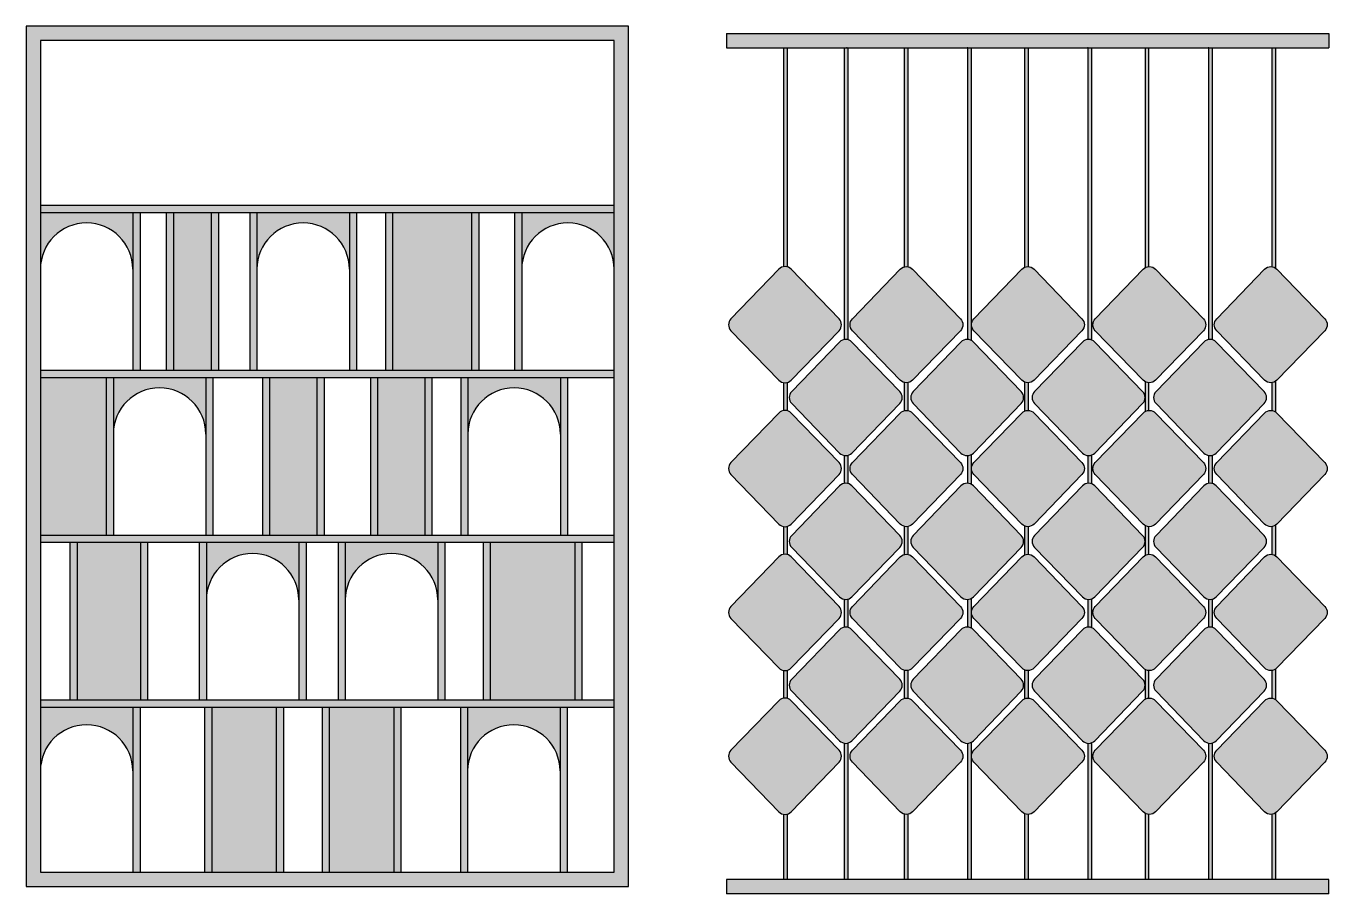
# Model space of a CAD drawing. Header units: inches. Extents: x 15448 to 46480, y -8154 to 0.
# Drawn here: x 23046.4 to 23228.1, y -4147.1 to -4026 of the extents above; entities that cross this region are included whole.
import ezdxf

# ---------------------------------------------------------------- set-up
doc = ezdxf.new("R2010")
doc.units = ezdxf.units.IN
doc.header["$MEASUREMENT"] = 0
doc.layers.add('IEL-HATCH-002', color=7, linetype='Continuous')

msp = doc.modelspace()

# ---------------------------------------------------------------- hatches: boundary and pattern name
at = {"layer": 'IEL-HATCH-002', "true_color": 0xbf9e7d, "transparency": 33554687}
h = msp.add_hatch(color=33, dxfattribs=at)
h.dxf.hatch_style = 1
edge = h.paths.add_edge_path(flags=16)
edge.add_line((23061.32929412972, -4121.039838726674), (23048.43888457578, -4121.039838726674))
edge.add_line((23048.43888457578, -4121.039838726674), (23048.43888457578, -4129.949760969198))
edge.add_arc((23054.88408935275, -4129.947486539418), 6.445205178278538, 0.02021894201249097, 180.0202189420368, ccw=False)
edge.add_line((23061.32929412972, -4129.94521210964), (23061.32929412972, -4121.039838726674))
h.paths.add_polyline_path([(23062.32929412972, -4121.039838726674), (23061.32929412972, -4121.039838726674), (23061.32929412972, -4144.039838726674), (23062.32929412972, -4144.039838726674)], flags=0)
h.paths.add_polyline_path([(23130.43888457578, -4026.039838726674), (23046.43888457578, -4026.039838726674), (23046.43888457578, -4146.039838726674), (23130.43888457578, -4146.039838726674)])
h.paths.add_polyline_path([(23048.43888457578, -4144.039838726674), (23048.43888457578, -4028.039838726674), (23128.43888457578, -4028.039838726674), (23128.43888457578, -4144.039838726674)], flags=16)
edge = h.paths.add_edge_path(flags=0)
edge.add_line((23120.89013595506, -4121.039838726674), (23120.89013595506, -4129.945212109647))
edge.add_arc((23114.4449311781, -4129.947486544576), 6.445205178276717, 0.02021898780660543, 180.0202189878066)
edge.add_line((23107.99972640113, -4129.949760979505), (23107.99972640113, -4121.039838726674))
edge.add_line((23107.99972640113, -4121.039838726674), (23120.89013595506, -4121.039838726674))
h = msp.add_hatch(color=33, dxfattribs=at)
h.dxf.hatch_style = 1
h.paths.add_polyline_path([(23228.09615238559, -4027.098273115914), (23144.09615238559, -4027.098273115914), (23144.09615238559, -4029.098273115914), (23228.09615238559, -4029.098273115914)])
h.paths.add_polyline_path([(23228.09615238559, -4145.098273115914), (23144.09615238559, -4145.098273115914), (23144.09615238559, -4147.098273115914), (23228.09615238559, -4147.098273115914)])
at = {"layer": 'IEL-HATCH-002', "true_color": 0x636466, "transparency": 33554687}
h = msp.add_hatch(color=251, dxfattribs=at)
h.dxf.hatch_style = 1
h.paths.add_polyline_path([(23152.5603205062, -4029.098273115914), (23152.0603205062, -4029.098273115914), (23152.0603205062, -4059.609418391163, -0.1054072953195159), (23152.5603205062, -4059.631391288998)])
h.paths.add_polyline_path([(23160.99610136034, -4029.098273115914), (23160.49610136034, -4029.098273115914), (23160.49610136034, -4069.771303654619, -0.1053215565494176), (23160.99610136034, -4069.780491894649)])
h.paths.add_polyline_path([(23169.3603205062, -4029.098273115914), (23168.8603205062, -4029.098273115914), (23168.8603205062, -4059.639143096707, -0.1055540998283666), (23169.3603205062, -4059.605001914752)])
h.paths.add_polyline_path([(23178.19615238559, -4029.098273115914), (23177.69615238559, -4029.098273115914), (23177.6961523856, -4069.750035626078, -0.1087648613446455), (23178.1961523856, -4069.877767394522)])
h.paths.add_polyline_path([(23186.16032050621, -4029.098273115914), (23185.66032050621, -4029.098273115914), (23185.66032050621, -4059.685152065636, -0.1070976725473673), (23186.16032050621, -4059.59351478666)])
h.paths.add_polyline_path([(23194.9961523856, -4029.098273115914), (23194.4961523856, -4029.098273115914), (23194.4961523856, -4069.752848005859, -0.106301204130687), (23194.9961523856, -4069.821067775885)])
h.paths.add_polyline_path([(23202.9603205062, -4029.098273115914), (23202.4603205062, -4029.098273115914), (23202.4603205062, -4059.749597031701, -0.1102451330925692), (23202.9603205062, -4059.596500653302)])
h.paths.add_polyline_path([(23211.7961523856, -4029.098273115914), (23211.2961523856, -4029.098273115914), (23211.2961523856, -4069.770238829474, -0.1053321467127028), (23211.7961523856, -4069.781798018997)])
h.paths.add_polyline_path([(23220.63198426499, -4029.098273115914), (23220.13198426499, -4029.098273115914), (23220.13198426499, -4059.601958439516, -0.1121114112607163), (23220.63198426499, -4059.782354961701)])
h.paths.add_polyline_path([(23220.63198426499, -4135.809314857994, -0.1121114112605687), (23220.13198426499, -4135.989711380177), (23220.13198426499, -4145.098273115914), (23220.63198426499, -4145.098273115914)])
h.paths.add_polyline_path([(23211.7961523856, -4126.057846224478, -0.105332146712688), (23211.2961523856, -4126.069405413999), (23211.2961523856, -4145.098273115914), (23211.7961523856, -4145.098273115914)])
h.paths.add_polyline_path([(23202.9603205062, -4135.995169166391, -0.1102451330926746), (23202.4603205062, -4135.842072787989), (23202.4603205062, -4145.098273115914), (23202.9603205062, -4145.098273115914)])
h.paths.add_polyline_path([(23194.9961523856, -4126.018576467591, -0.1063012041306337), (23194.4961523856, -4126.086796237615), (23194.4961523856, -4145.098273115914), (23194.9961523856, -4145.098273115914)])
h.paths.add_polyline_path([(23186.16032050621, -4135.998155033033, -0.1070976725474235), (23185.66032050621, -4135.906517754055), (23185.66032050621, -4145.098273115914), (23186.16032050621, -4145.098273115914)])
h.paths.add_polyline_path([(23152.5603205062, -4135.960278530695, -0.1054072953195089), (23152.0603205062, -4135.982251428531), (23152.0603205062, -4145.098273115914), (23152.5603205062, -4145.098273115914)])
h.paths.add_polyline_path([(23178.1961523856, -4125.961876848954, -0.1087648613445468), (23177.6961523856, -4126.089608617397), (23177.6961523856, -4145.098273115914), (23178.1961523856, -4145.098273115914)])
h.paths.add_polyline_path([(23169.3603205062, -4135.986667904942, -0.1055540998275857), (23168.86032050621, -4135.952526722986), (23168.86032050621, -4145.098273115914), (23169.3603205062, -4145.098273115914)])
h.paths.add_polyline_path([(23160.99610136034, -4126.059152348826, -0.1053215565494044), (23160.49610136034, -4126.068340588854), (23160.49610136034, -4145.098273115914), (23160.99610136034, -4145.098273115914)])
h.paths.add_polyline_path([(23152.5603205062, -4115.895314886113, -0.1054072953194941), (23152.0603205062, -4115.917287783946), (23152.0603205062, -4119.804309324917, -0.1054072953195013), (23152.5603205062, -4119.826282222751)])
h.paths.add_polyline_path([(23160.99610136034, -4105.994188704241, -0.1053215565494044), (23160.49610136034, -4106.003376944269), (23160.49610136034, -4109.901230943789, -0.1053215565494114), (23160.99610136034, -4109.910419183818)])
h.paths.add_polyline_path([(23169.3603205062, -4115.921704260359, -0.1055540998275855), (23168.86032050621, -4115.887563078403), (23168.86032050621, -4119.83403403046, -0.1055540998275926), (23169.3603205062, -4119.799892848505)])
h.paths.add_polyline_path([(23178.1961523856, -4105.896913204369, -0.108764861344546), (23177.6961523856, -4106.024644972812), (23177.6961523856, -4109.879962915246, -0.1087648613445541), (23178.1961523856, -4110.00769468369)])
h.paths.add_polyline_path([(23186.16032050621, -4115.93319138845, -0.1070976725474232), (23185.66032050621, -4115.841554109472), (23185.66032050621, -4119.880042999392, -0.1070976725474312), (23186.16032050621, -4119.788405720414)])
h.paths.add_polyline_path([(23194.9961523856, -4105.953612823006, -0.1063012041306335), (23194.4961523856, -4106.02183259303), (23194.4961523856, -4109.882775295028, -0.1063012041306408), (23194.9961523856, -4109.950995065053)])
h.paths.add_polyline_path([(23211.7961523856, -4105.992882579892, -0.105332146712688), (23211.2961523856, -4106.004441769414), (23211.2961523856, -4109.900166118644, -0.1053321467126951), (23211.7961523856, -4109.911725308165)])
h.paths.add_polyline_path([(23202.9603205062, -4115.930205521808, -0.1102451330926743), (23202.4603205062, -4115.777109143406), (23202.4603205062, -4119.944487965457, -0.1102451330926821), (23202.9603205062, -4119.791391587056)])
h.paths.add_polyline_path([(23220.63198426499, -4115.74435121341, -0.1121114112605703), (23220.13198426499, -4115.924747735594), (23220.13198426499, -4119.796849373269, -0.1121114112605794), (23220.63198426499, -4119.977245895453)])
h.paths.add_polyline_path([(23220.63198426499, -4095.679387568824, -0.112111411260708), (23220.13198426499, -4095.859784091009), (23220.13198426499, -4099.731885728685, -0.1121114112605783), (23220.63198426499, -4099.912282250869)])
h.paths.add_polyline_path([(23211.7961523856, -4085.927918935308, -0.1053321467126958), (23211.2961523856, -4085.939478124831), (23211.2961523856, -4089.835202474059, -0.1053321467126951), (23211.7961523856, -4089.84676166358)])
h.paths.add_polyline_path([(23202.9603205062, -4095.865241877223, -0.1102451330925614), (23202.4603205062, -4095.712145498824), (23202.4603205062, -4099.879524320873, -0.1102451330926821), (23202.9603205062, -4099.726427942472)])
h.paths.add_polyline_path([(23194.9961523856, -4085.88864917842, -0.1063012041306796), (23194.4961523856, -4085.956868948446), (23194.4961523856, -4089.817811650443, -0.1063012041306408), (23194.9961523856, -4089.886031420468)])
h.paths.add_polyline_path([(23186.16032050621, -4095.868227743865, -0.1070976725473599), (23185.66032050621, -4095.776590464889), (23185.66032050621, -4099.815079354807, -0.1070976725474306), (23186.16032050621, -4099.72344207583)])
h.paths.add_polyline_path([(23169.3603205062, -4095.856740615773, -0.1055540998275626), (23168.86032050621, -4095.822599433819), (23168.86032050621, -4099.769070385876, -0.1055540998275926), (23169.3603205062, -4099.734929203921)])
h.paths.add_polyline_path([(23152.5603205062, -4095.830351241527, -0.1054072953195087), (23152.0603205062, -4095.852324139362), (23152.0603205062, -4099.739345680333, -0.1054072953195012), (23152.5603205062, -4099.761318578167)])
h.paths.add_polyline_path([(23160.99610136034, -4085.929225059655, -0.1053215565494105), (23160.49610136034, -4085.938413299685), (23160.49610136034, -4089.836267299204, -0.1053215565494114), (23160.99610136034, -4089.845455539233)])
h.paths.add_polyline_path([(23178.1961523856, -4085.831949559783, -0.1087648613446371), (23177.6961523856, -4085.959681328227), (23177.6961523856, -4089.814999270661, -0.1087648613445541), (23178.1961523856, -4089.942731039105)])
h.paths.add_polyline_path([(23186.16032050621, -4075.803264099281, -0.1070976725473598), (23185.66032050621, -4075.711626820304), (23185.66032050621, -4079.750115710221, -0.1070976725473674), (23186.16032050621, -4079.658478431245)])
h.paths.add_polyline_path([(23169.3603205062, -4075.791776971189, -0.1055540998283594), (23168.8603205062, -4075.757635789234), (23168.8603205062, -4079.704106741292, -0.1055540998283666), (23169.3603205062, -4079.669965559337)])
h.paths.add_polyline_path([(23152.5603205062, -4075.765387596943, -0.1054072953195088), (23152.0603205062, -4075.787360494778), (23152.0603205062, -4079.674382035748, -0.1054072953195159), (23152.5603205062, -4079.696354933583)])
h.paths.add_polyline_path([(23202.9603205062, -4075.800278232638, -0.1102451330925612), (23202.4603205062, -4075.647181854239), (23202.4603205062, -4079.814560676286, -0.1102451330925691), (23202.9603205062, -4079.661464297887)])
h.paths.add_polyline_path([(23220.63198426499, -4075.614423924239, -0.112111411260708), (23220.13198426499, -4075.794820446425), (23220.13198426499, -4079.666922084101, -0.1121114112607162), (23220.63198426499, -4079.847318606286)])
at = {"layer": 'IEL-HATCH-002', "true_color": 0xbf9e7d, "transparency": 33554687}
h = msp.add_hatch(color=33, dxfattribs=at)
h.dxf.hatch_style = 1
h.paths.add_polyline_path([(23061.32929412972, -4052.039838726674), (23048.43888457578, -4052.039838726674), (23048.43888457578, -4059.949760969198, -1), (23061.32929412972, -4059.94521210964)])
h = msp.add_hatch(color=33, dxfattribs=at)
h.dxf.hatch_style = 1
h.paths.add_polyline_path([(23128.43888457578, -4051.039838726674), (23048.43888457578, -4051.039838726674), (23048.43888457578, -4052.039838726674), (23128.43888457578, -4052.039838726674)])
at = {"layer": 'IEL-HATCH-002', "true_color": 0xadddf7, "transparency": 33554687}
h = msp.add_hatch(color=141, dxfattribs=at)
h.dxf.hatch_style = 1
h.paths.add_polyline_path([(23062.3764765781, -4098.039838726674), (23053.55742193604, -4098.039838726674), (23053.55742193604, -4120.039838726674), (23062.3764765781, -4120.039838726674)])
h.paths.add_polyline_path([(23122.93615479988, -4098.039838726674), (23111.16265920647, -4098.039838726674), (23111.16265920647, -4120.039838726674), (23122.93615479988, -4120.039838726674)])
h.paths.add_polyline_path([(23086.98489743803, -4075.039838726674), (23080.39783839777, -4075.039838726674), (23080.39783839777, -4097.039838726674), (23086.98489743803, -4097.039838726674)])
h.paths.add_polyline_path([(23102.03625553339, -4075.039838726674), (23095.44919649313, -4075.039838726674), (23095.44919649313, -4097.039838726674), (23102.03625553339, -4097.039838726674)])
h.paths.add_polyline_path([(23057.60863183536, -4075.039838726674), (23048.43888457578, -4075.039838726674), (23048.43888457578, -4097.039838726674), (23057.60863183536, -4097.039838726674)])
h.paths.add_polyline_path([(23072.26064970721, -4052.039838726674), (23066.99370502953, -4052.039838726674), (23066.99370502953, -4074.039838726674), (23072.26064970721, -4074.039838726674)])
h.paths.add_polyline_path([(23108.5450106775, -4052.039838726674), (23097.5450106775, -4052.039838726674), (23097.5450106775, -4074.039838726674), (23108.5450106775, -4074.039838726674)])
at = {"layer": 'IEL-HATCH-002', "true_color": 0xbf9e7d, "transparency": 33554687}
h = msp.add_hatch(color=33, dxfattribs=at)
h.dxf.hatch_style = 1
h.paths.add_polyline_path([(23053.55742193604, -4098.039838726674), (23052.55742193604, -4098.039838726674), (23052.55742193604, -4120.039838726674), (23053.55742193604, -4120.039838726674)])
h.paths.add_polyline_path([(23063.3764765781, -4098.039838726674), (23062.3764765781, -4098.039838726674), (23062.3764765781, -4120.039838726674), (23063.3764765781, -4120.039838726674)])
h.paths.add_polyline_path([(23071.58108019958, -4098.039838726674), (23070.58108019958, -4098.039838726674), (23070.58108019958, -4120.039838726674), (23071.58108019958, -4120.039838726674)])
h.paths.add_polyline_path([(23084.47148975351, -4098.039838726674), (23071.58108019958, -4098.039838726674), (23071.58108019958, -4106.069247992553, -1), (23084.47148975351, -4106.064699122679)])
h.paths.add_polyline_path([(23085.47148975351, -4098.039838726674), (23084.47148975351, -4098.039838726674), (23084.47148975351, -4120.039838726674), (23085.47148975351, -4120.039838726674)])
h.paths.add_polyline_path([(23090.95322771501, -4098.039838726674), (23089.95322771501, -4098.039838726674), (23089.95322771501, -4120.039838726674), (23090.95322771501, -4120.039838726674)])
h.paths.add_polyline_path([(23103.84363726895, -4098.039838726674), (23090.95322771501, -4098.039838726674), (23090.95322771501, -4106.069247992553, -1), (23103.84363726895, -4106.064699122679)])
h.paths.add_polyline_path([(23104.84363726895, -4098.039838726674), (23103.84363726895, -4098.039838726674), (23103.84363726895, -4120.039838726674), (23104.84363726895, -4120.039838726674)])
h.paths.add_polyline_path([(23111.16265920647, -4098.039838726674), (23110.16265920647, -4098.039838726674), (23110.16265920647, -4120.039838726674), (23111.16265920647, -4120.039838726674)])
h.paths.add_polyline_path([(23123.93615479988, -4098.039838726674), (23122.93615479988, -4098.039838726674), (23122.93615479988, -4120.039838726674), (23123.93615479988, -4120.039838726674)])
h.paths.add_polyline_path([(23121.932219148, -4075.039838726674), (23120.932219148, -4075.039838726674), (23120.932219148, -4097.039838726674), (23121.932219148, -4097.039838726674)])
h.paths.add_polyline_path([(23120.932219148, -4075.039838726674), (23108.04180959407, -4075.039838726674), (23108.04180959407, -4082.949760979521, -1), (23120.932219148, -4082.945212109646)])
h.paths.add_polyline_path([(23108.04180959407, -4075.039838726674), (23107.04180959407, -4075.039838726674), (23107.04180959407, -4097.039838726674), (23108.04180959407, -4097.039838726674)])
h.paths.add_polyline_path([(23103.03625553339, -4075.039838726674), (23102.03625553339, -4075.039838726674), (23102.03625553339, -4097.039838726674), (23103.03625553339, -4097.039838726674)])
h.paths.add_polyline_path([(23095.44919649313, -4075.039838726674), (23094.44919649313, -4075.039838726674), (23094.44919649313, -4097.039838726674), (23095.44919649313, -4097.039838726674)])
h.paths.add_polyline_path([(23087.98489743803, -4075.039838726674), (23086.98489743803, -4075.039838726674), (23086.98489743803, -4097.039838726674), (23087.98489743803, -4097.039838726674)])
h.paths.add_polyline_path([(23080.39783839777, -4075.039838726674), (23079.39783839777, -4075.039838726674), (23079.39783839777, -4097.039838726674), (23080.39783839777, -4097.039838726674)])
h.paths.add_polyline_path([(23072.49904138929, -4075.039838726674), (23071.49904138929, -4075.039838726674), (23071.49904138929, -4097.039838726674), (23072.49904138929, -4097.039838726674)])
h.paths.add_polyline_path([(23071.49904138929, -4075.039838726674), (23058.60863183536, -4075.039838726674), (23058.60863183536, -4082.949760979508, -1), (23071.49904138929, -4082.945212109634)])
h.paths.add_polyline_path([(23058.60863183536, -4075.039838726674), (23057.60863183536, -4075.039838726674), (23057.60863183536, -4097.039838726674), (23058.60863183536, -4097.039838726674)])
h.paths.add_polyline_path([(23062.32929412972, -4052.039838726674), (23061.32929412972, -4052.039838726674), (23061.32929412972, -4074.039838726674), (23062.32929412972, -4074.039838726674)])
h.paths.add_polyline_path([(23066.99370502953, -4052.039838726674), (23065.99370502953, -4052.039838726674), (23065.99370502953, -4074.039838726674), (23066.99370502953, -4074.039838726674)])
h.paths.add_polyline_path([(23073.26064970721, -4052.039838726674), (23072.26064970721, -4052.039838726674), (23072.26064970721, -4074.039838726674), (23073.26064970721, -4074.039838726674)])
h.paths.add_polyline_path([(23078.62622877074, -4052.039838726674), (23077.62622877074, -4052.039838726674), (23077.62622877074, -4074.039838726674), (23078.62622877074, -4074.039838726674)])
h.paths.add_polyline_path([(23092.51663832467, -4052.039838726674), (23091.51663832467, -4052.039838726674), (23091.51663832467, -4074.039838726674), (23092.51663832467, -4074.039838726674)])
h.paths.add_polyline_path([(23097.5450106775, -4052.039838726674), (23096.5450106775, -4052.039838726674), (23096.5450106775, -4074.039838726674), (23097.5450106775, -4074.039838726674)])
h.paths.add_polyline_path([(23109.5450106775, -4052.039838726674), (23108.5450106775, -4052.039838726674), (23108.5450106775, -4074.039838726674), (23109.5450106775, -4074.039838726674)])
h.paths.add_polyline_path([(23115.54847502185, -4052.039838726674), (23114.54847502185, -4052.039838726674), (23114.54847502185, -4074.039838726674), (23115.54847502185, -4074.039838726674)])
h = msp.add_hatch(color=33, dxfattribs=at)
h.dxf.hatch_style = 1
h.paths.add_polyline_path([(23128.43888457578, -4052.039838726674), (23115.54847502185, -4052.039838726674), (23115.54847502185, -4059.949760979508, -1), (23128.43888457578, -4059.945212109634)])
h.paths.add_polyline_path([(23091.51663832467, -4052.039838726674), (23078.62622877074, -4052.039838726674), (23078.62622877074, -4059.949760979508, -1), (23091.51663832467, -4059.945212109634)])
h = msp.add_hatch(color=33, dxfattribs=at)
h.dxf.hatch_style = 1
h.paths.add_polyline_path([(23159.7915117887, -4066.864584102575), (23153.12207613856, -4059.95929976096, 0.4244270614349335), (23151.39549438171, -4059.95929976096), (23144.72605873157, -4066.864584102575, 0.4040732966595342), (23144.72605873157, -4068.532194783365), (23151.39549438171, -4075.437479124981, 0.4244270614349143), (23153.12207613856, -4075.437479124981), (23159.7915117887, -4068.532194783366, 0.4040732966595532)])
h.paths.add_polyline_path([(23153.12207613856, -4080.024263405544, 0.4244270614349335), (23151.39549438171, -4080.024263405544), (23144.72605873157, -4086.92954774716, 0.404073296659543), (23144.72605873157, -4088.59715842795), (23151.39549438171, -4095.502442769565, 0.4244270614348948), (23153.12207613856, -4095.502442769565), (23159.7915117887, -4088.597158427951, 0.4040732966595638), (23159.7915117887, -4086.92954774716)])
h.paths.add_polyline_path([(23168.25725984866, -4078.688663817548, 0.4040732966595536), (23168.25725984866, -4077.021053136757), (23161.58782419852, -4070.115768795142, 0.4244270614349335), (23159.86124244167, -4070.115768795142), (23153.19180679152, -4077.021053136757, 0.4040732966595341), (23153.19180679152, -4078.688663817547), (23159.86124244167, -4085.593948159163, 0.4244270614349139), (23161.58782419852, -4085.593948159163)])
h.paths.add_polyline_path([(23176.72300790861, -4068.532194783365, 0.4040732966595341), (23176.72300790861, -4066.864584102575), (23170.05357225847, -4059.95929976096, 0.4244270614349325), (23168.32699050162, -4059.95929976096), (23161.65755485148, -4066.864584102575, 0.4040732966595532), (23161.65755485148, -4068.532194783366), (23168.32699050162, -4075.437479124981, 0.4244270614349144), (23170.05357225847, -4075.437479124981)])
h.paths.add_polyline_path([(23185.18875596857, -4077.021053136757), (23178.51932031843, -4070.115768795142, 0.4244270614349331), (23176.79273856158, -4070.115768795142), (23170.12330291144, -4077.021053136757, 0.4040732966595341), (23170.12330291144, -4078.688663817547), (23176.79273856158, -4085.593948159163, 0.4244270614349133), (23178.51932031843, -4085.593948159163), (23185.18875596857, -4078.688663817548, 0.4040732966595554)])
h.paths.add_polyline_path([(23170.05357225847, -4080.024263405544, 0.4244270614349325), (23168.32699050162, -4080.024263405544), (23161.65755485148, -4086.92954774716, 0.4040732966595638), (23161.65755485148, -4088.597158427951), (23168.32699050162, -4095.502442769565, 0.4244270614348951), (23170.05357225847, -4095.502442769565), (23176.72300790861, -4088.59715842795, 0.404073296659543), (23176.72300790861, -4086.92954774716)])
h.paths.add_polyline_path([(23161.58782419852, -4090.180732439726, 0.4244270614349338), (23159.86124244167, -4090.180732439726), (23153.19180679153, -4097.086016781342, 0.4040732966595335), (23153.19180679153, -4098.753627462132), (23159.86124244167, -4105.658911803747, 0.4244270614348942), (23161.58782419852, -4105.658911803747), (23168.25725984866, -4098.753627462133, 0.4040732966595733), (23168.25725984866, -4097.086016781342)])
h.paths.add_polyline_path([(23159.79151178871, -4106.994511391745), (23153.12207613856, -4100.089227050129, 0.4244270614349333), (23151.39549438172, -4100.089227050129), (23144.72605873157, -4106.994511391745, 0.4040732966595359), (23144.72605873157, -4108.662122072535), (23151.39549438172, -4115.56740641415, 0.4244270614349136), (23153.12207613856, -4115.56740641415), (23159.79151178871, -4108.662122072536, 0.4040732966595518)])
h.paths.add_polyline_path([(23176.72300790862, -4106.994511391745), (23170.05357225848, -4100.089227050129, 0.4244270614349325), (23168.32699050163, -4100.089227050129), (23161.65755485148, -4106.994511391745, 0.4040732966595518), (23161.65755485148, -4108.662122072536), (23168.32699050163, -4115.56740641415, 0.4244270614349132), (23170.05357225848, -4115.56740641415), (23176.72300790862, -4108.662122072535, 0.4040732966595359)])
h.paths.add_polyline_path([(23178.51932031843, -4090.180732439726, 0.4244270614349345), (23176.79273856158, -4090.180732439726), (23170.12330291144, -4097.086016781342, 0.4040732966595323), (23170.12330291144, -4098.753627462132), (23176.79273856158, -4105.658911803747, 0.4244270614348944), (23178.51932031843, -4105.658911803747), (23185.18875596857, -4098.753627462133, 0.4040732966595745), (23185.18875596857, -4097.086016781342)])
h.paths.add_polyline_path([(23193.65450402853, -4088.59715842795, 0.4040732966595418), (23193.65450402853, -4086.92954774716), (23186.98506837838, -4080.024263405544, 0.4244270614349345), (23185.25848662154, -4080.024263405544), (23178.58905097139, -4086.92954774716, 0.404073296659565), (23178.58905097139, -4088.597158427951), (23185.25848662154, -4095.502442769565, 0.4244270614348944), (23186.98506837838, -4095.502442769565)])
h.paths.add_polyline_path([(23193.65450402853, -4068.532194783365, 0.4040732966595336), (23193.65450402853, -4066.864584102575), (23186.98506837838, -4059.95929976096, 0.4244270614349345), (23185.25848662154, -4059.95929976096), (23178.58905097139, -4066.864584102575, 0.4040732966595534), (23178.58905097139, -4068.532194783366), (23185.25848662154, -4075.437479124981, 0.4244270614349146), (23186.98506837838, -4075.437479124981)])
h.paths.add_polyline_path([(23195.45081643834, -4070.115768795142, 0.4244270614349345), (23193.72423468149, -4070.115768795142), (23187.05479903135, -4077.021053136757, 0.4040732966595335), (23187.05479903135, -4078.688663817547), (23193.72423468149, -4085.593948159163, 0.4244270614349172), (23195.45081643834, -4085.593948159163), (23202.12025208848, -4078.688663817548, 0.4040732966595536), (23202.12025208848, -4077.021053136757)])
h.paths.add_polyline_path([(23210.58600014844, -4068.532194783365, 0.404073296659533), (23210.58600014844, -4066.864584102575), (23203.9165644983, -4059.95929976096, 0.4244270614349345), (23202.18998274145, -4059.95929976096), (23195.52054709131, -4066.864584102575, 0.4040732966595529), (23195.52054709131, -4068.532194783366), (23202.18998274145, -4075.437479124981, 0.4244270614349146), (23203.9165644983, -4075.437479124981)])
h.paths.add_polyline_path([(23227.51749626835, -4068.532194783365, 0.4040732966595194), (23227.51749626835, -4066.864584102575), (23220.84806061821, -4059.95929976096, 0.4244270614349319), (23219.12147886136, -4059.95929976096), (23212.45204321122, -4066.864584102575, 0.4040732966595542), (23212.45204321122, -4068.532194783366), (23219.12147886136, -4075.437479124981, 0.424427061434912), (23220.84806061821, -4075.437479124981)])
h.paths.add_polyline_path([(23212.38231255825, -4070.115768795142, 0.4244270614349345), (23210.65573080141, -4070.115768795142), (23203.98629515126, -4077.021053136757, 0.4040732966595335), (23203.98629515126, -4078.688663817547), (23210.65573080141, -4085.593948159163, 0.4244270614349172), (23212.38231255825, -4085.593948159163), (23219.0517482084, -4078.688663817548, 0.4040732966595536), (23219.0517482084, -4077.021053136757)])
h.paths.add_polyline_path([(23203.9165644983, -4080.024263405544, 0.4244270614349345), (23202.18998274145, -4080.024263405544), (23195.52054709131, -4086.92954774716, 0.4040732966595627), (23195.52054709131, -4088.597158427951), (23202.18998274145, -4095.502442769565, 0.4244270614348944), (23203.9165644983, -4095.502442769565), (23210.58600014844, -4088.59715842795, 0.4040732966595418), (23210.58600014844, -4086.92954774716)])
h.paths.add_polyline_path([(23202.12025208849, -4098.753627462133, 0.4040732966595674), (23202.12025208849, -4097.086016781342), (23195.45081643834, -4090.180732439726, 0.4244270614349345), (23193.7242346815, -4090.180732439726), (23187.05479903135, -4097.086016781342, 0.4040732966595323), (23187.05479903135, -4098.753627462132), (23193.7242346815, -4105.658911803747, 0.4244270614348946), (23195.45081643834, -4105.658911803747)])
h.paths.add_polyline_path([(23193.65450402853, -4106.994511391745), (23186.98506837839, -4100.089227050129, 0.4244270614349345), (23185.25848662154, -4100.089227050129), (23178.5890509714, -4106.994511391745, 0.4040732966595518), (23178.5890509714, -4108.662122072536), (23185.25848662154, -4115.56740641415, 0.4244270614349146), (23186.98506837839, -4115.56740641415), (23193.65450402853, -4108.662122072535, 0.4040732966595359)])
h.paths.add_polyline_path([(23185.18875596857, -4117.150980425927), (23178.51932031843, -4110.245696084311, 0.4244270614349331), (23176.79273856158, -4110.245696084311), (23170.12330291144, -4117.150980425927, 0.4040732966595359), (23170.12330291144, -4118.818591106717), (23176.79273856158, -4125.723875448332, 0.4244270614349334), (23178.51932031843, -4125.723875448332), (23185.18875596857, -4118.818591106717, 0.4040732966595326)])
h.paths.add_polyline_path([(23168.25725984866, -4117.150980425927), (23161.58782419852, -4110.245696084311, 0.4244270614349331), (23159.86124244167, -4110.245696084311), (23153.19180679153, -4117.150980425927, 0.4040732966595359), (23153.19180679153, -4118.818591106717), (23159.86124244167, -4125.723875448332, 0.4244270614349328), (23161.58782419852, -4125.723875448332), (23168.25725984866, -4118.818591106717, 0.4040732966595326)])
h.paths.add_polyline_path([(23159.79151178871, -4127.059475036329), (23153.12207613856, -4120.154190694713, 0.4244270614349333), (23151.39549438172, -4120.154190694713), (23144.72605873157, -4127.059475036329, 0.404073296659555), (23144.72605873157, -4128.727085717119), (23151.39549438172, -4135.632370058734, 0.4244270614348759), (23153.12207613856, -4135.632370058734), (23159.79151178871, -4128.72708571712, 0.4040732966595709)])
h.paths.add_polyline_path([(23176.72300790862, -4127.059475036329), (23170.05357225848, -4120.154190694713, 0.4244270614349325), (23168.32699050163, -4120.154190694713), (23161.65755485148, -4127.059475036329, 0.4040732966595709), (23161.65755485148, -4128.72708571712), (23168.32699050163, -4135.632370058734, 0.4244270614348756), (23170.05357225848, -4135.632370058734), (23176.72300790862, -4128.727085717119, 0.404073296659555)])
h.paths.add_polyline_path([(23193.65450402853, -4127.059475036329), (23186.98506837839, -4120.154190694713, 0.4244270614349345), (23185.25848662154, -4120.154190694713), (23178.5890509714, -4127.059475036329, 0.4040732966595709), (23178.5890509714, -4128.72708571712), (23185.25848662154, -4135.632370058734, 0.4244270614348768), (23186.98506837839, -4135.632370058734), (23193.65450402853, -4128.727085717119, 0.404073296659555)])
h.paths.add_polyline_path([(23210.58600014844, -4106.994511391745), (23203.9165644983, -4100.089227050129, 0.4244270614349345), (23202.18998274145, -4100.089227050129), (23195.52054709131, -4106.994511391745, 0.4040732966595518), (23195.52054709131, -4108.662122072536), (23202.18998274145, -4115.56740641415, 0.4244270614349146), (23203.9165644983, -4115.56740641415), (23210.58600014844, -4108.662122072535, 0.4040732966595359)])
h.paths.add_polyline_path([(23219.0517482084, -4098.753627462133, 0.4040732966595733), (23219.0517482084, -4097.086016781342), (23212.38231255826, -4090.180732439726, 0.4244270614349345), (23210.65573080141, -4090.180732439726), (23203.98629515127, -4097.086016781342, 0.4040732966595323), (23203.98629515127, -4098.753627462132), (23210.65573080141, -4105.658911803747, 0.4244270614348946), (23212.38231255826, -4105.658911803747)])
h.paths.add_polyline_path([(23227.51749626835, -4088.59715842795, 0.4040732966595359), (23227.51749626835, -4086.92954774716), (23220.84806061821, -4080.024263405544, 0.4244270614349319), (23219.12147886136, -4080.024263405544), (23212.45204321122, -4086.92954774716, 0.404073296659565), (23212.45204321122, -4088.597158427951), (23219.12147886136, -4095.502442769565, 0.4244270614348969), (23220.84806061821, -4095.502442769565)])
h.paths.add_polyline_path([(23227.51749626836, -4108.662122072535, 0.4040732966595311), (23227.51749626836, -4106.994511391745), (23220.84806061821, -4100.089227050129, 0.4244270614349319), (23219.12147886137, -4100.089227050129), (23212.45204321122, -4106.994511391745, 0.4040732966595542), (23212.45204321122, -4108.662122072536), (23219.12147886137, -4115.56740641415, 0.424427061434912), (23220.84806061821, -4115.56740641415)])
h.paths.add_polyline_path([(23219.0517482084, -4117.150980425927), (23212.38231255826, -4110.245696084311, 0.4244270614349345), (23210.65573080141, -4110.245696084311), (23203.98629515127, -4117.150980425927, 0.4040732966595335), (23203.98629515127, -4118.818591106717), (23210.65573080141, -4125.723875448332, 0.4244270614349323), (23212.38231255826, -4125.723875448332), (23219.0517482084, -4118.818591106717, 0.4040732966595326)])
h.paths.add_polyline_path([(23203.9165644983, -4120.154190694713, 0.4244270614349345), (23202.18998274145, -4120.154190694713), (23195.52054709131, -4127.059475036329, 0.4040732966595709), (23195.52054709131, -4128.72708571712), (23202.18998274145, -4135.632370058734, 0.4244270614348768), (23203.9165644983, -4135.632370058734), (23210.58600014844, -4128.727085717119, 0.404073296659555), (23210.58600014844, -4127.059475036329)])
h = msp.add_hatch(color=33, dxfattribs=at)
h.dxf.hatch_style = 1
h.paths.add_polyline_path([(23128.43888457578, -4074.039838726674), (23048.43888457578, -4074.039838726674), (23048.43888457578, -4075.039838726674), (23128.43888457578, -4075.039838726674)])
h = msp.add_hatch(color=33, dxfattribs=at)
h.dxf.hatch_style = 1
h.paths.add_polyline_path([(23128.43888457578, -4097.039838726674), (23048.43888457578, -4097.039838726674), (23048.43888457578, -4098.039838726674), (23128.43888457578, -4098.039838726674)])
h = msp.add_hatch(color=33, dxfattribs=at)
h.dxf.hatch_style = 1
h.paths.add_polyline_path([(23202.12025208849, -4117.150980425927), (23195.45081643834, -4110.245696084311, 0.4244270614349337), (23193.7242346815, -4110.245696084311), (23187.05479903135, -4117.150980425927, 0.4040732966595341), (23187.05479903135, -4118.818591106717), (23193.7242346815, -4125.723875448332, 0.4244270614349336), (23195.45081643834, -4125.723875448332), (23202.12025208849, -4118.818591106717, 0.4040732966595342)])
h.paths.add_polyline_path([(23227.51749626836, -4128.727085717119, 0.4040732966595502), (23227.51749626836, -4127.059475036329), (23220.84806061821, -4120.154190694713, 0.4244270614349331), (23219.12147886137, -4120.154190694713), (23212.45204321122, -4127.059475036329, 0.4040732966595728), (23212.45204321122, -4128.72708571712), (23219.12147886137, -4135.632370058734, 0.4244270614348756), (23220.84806061821, -4135.632370058734)])
h = msp.add_hatch(color=33, dxfattribs=at)
h.dxf.hatch_style = 1
h.paths.add_polyline_path([(23128.43888457578, -4120.039838726674), (23048.43888457578, -4120.039838726674), (23048.43888457578, -4121.039838726674), (23128.43888457578, -4121.039838726674)])
h.paths.add_polyline_path([(23072.32727513376, -4121.039838726674), (23071.32727513376, -4121.039838726674), (23071.32727513376, -4144.039838726674), (23072.32727513376, -4144.039838726674)])
h.paths.add_polyline_path([(23082.32727513376, -4121.039838726674), (23081.32727513376, -4121.039838726674), (23081.32727513376, -4144.039838726674), (23082.32727513376, -4144.039838726674)])
h.paths.add_polyline_path([(23088.71248513944, -4121.039838726674), (23087.71248513944, -4121.039838726674), (23087.71248513944, -4144.039838726674), (23088.71248513944, -4144.039838726674)])
h.paths.add_polyline_path([(23098.71248513944, -4121.039838726674), (23097.71248513944, -4121.039838726674), (23097.71248513944, -4144.039838726674), (23098.71248513944, -4144.039838726674)])
h.paths.add_polyline_path([(23120.89013595506, -4129.945212109633), (23120.89013595506, -4121.039838726674), (23107.99972640113, -4121.039838726674), (23107.99972640113, -4129.949760979503, -1)])
h.paths.add_polyline_path([(23107.99972640113, -4121.039838726674), (23106.99972640113, -4121.039838726674), (23106.99972640113, -4144.039838726674), (23107.99972640113, -4144.039838726674)])
h = msp.add_hatch(color=33, dxfattribs=at)
h.dxf.hatch_style = 1
h.paths.add_polyline_path([(23062.32929412972, -4121.039838726674), (23061.32929412972, -4121.039838726674), (23061.32929412972, -4144.039838726674), (23062.32929412972, -4144.039838726674)])
at = {"layer": 'IEL-HATCH-002', "true_color": 0xadddf7, "transparency": 33554687}
h = msp.add_hatch(color=141, dxfattribs=at)
h.dxf.hatch_style = 1
h.paths.add_polyline_path([(23081.32727513376, -4121.039838726674), (23072.32727513376, -4121.039838726674), (23072.32727513376, -4144.039838726674), (23081.32727513376, -4144.039838726674)])
h.paths.add_polyline_path([(23097.71248513944, -4121.039838726674), (23088.71248513944, -4121.039838726674), (23088.71248513944, -4144.039838726674), (23097.71248513944, -4144.039838726674)])
at = {"layer": 'IEL-HATCH-002', "true_color": 0xbf9e7d, "transparency": 33554687}
h = msp.add_hatch(color=33, dxfattribs=at)
h.dxf.hatch_style = 1
h.paths.add_polyline_path([(23121.89013595506, -4121.039838726674), (23120.89013595506, -4121.039838726674), (23120.89013595506, -4144.039838726674), (23121.89013595506, -4144.039838726674)])

# ---------------------------------------------------------------- linework, layer by layer
for p, q in [((23144.09615238559, -4027.098273115914), (23228.09615238559, -4027.098273115914)), ((23144.09615238559, -4027.098273115914), (23144.09615238559, -4029.098273115914)), ((23228.09615238559, -4027.098273115914), (23228.09615238559, -4029.098273115914)), ((23144.09615238559, -4029.098273115914), (23228.09615238559, -4029.098273115914)), ((23152.0603205062, -4029.098273115914), (23152.0603205062, -4059.609418391163)), ((23152.5603205062, -4029.098273115914), (23152.5603205062, -4059.631391288998)), ((23160.49610136034, -4029.098273115914), (23160.49610136034, -4069.77130365462)), ((23160.99610136034, -4029.098273115914), (23160.99610136034, -4069.780491894649)), ((23168.8603205062, -4029.098273115914), (23168.8603205062, -4059.639143096707)), ((23169.3603205062, -4029.098273115914), (23169.3603205062, -4059.605001914752)), ((23177.69615238559, -4029.098273115914), (23177.6961523856, -4069.750035626078)), ((23178.19615238559, -4029.098273115914), (23178.1961523856, -4069.877767394522)), ((23185.66032050621, -4029.098273115914), (23185.66032050621, -4059.685152065636)), ((23186.16032050621, -4029.098273115914), (23186.16032050621, -4059.59351478666)), ((23194.4961523856, -4029.098273115914), (23194.4961523856, -4069.752848005859)), ((23194.9961523856, -4029.098273115914), (23194.9961523856, -4069.821067775885)), ((23202.4603205062, -4029.098273115914), (23202.4603205062, -4059.749597031702)), ((23202.9603205062, -4029.098273115914), (23202.9603205062, -4059.596500653302)), ((23211.2961523856, -4029.098273115914), (23211.2961523856, -4069.770238829474)), ((23211.7961523856, -4029.098273115914), (23211.7961523856, -4069.781798018997)), ((23220.13198426499, -4029.098273115914), (23220.13198426499, -4059.601958439516)), ((23220.63198426499, -4029.098273115914), (23220.63198426499, -4059.782354961701)), ((23048.43888457578, -4051.039838726674), (23128.43888457578, -4051.039838726674)), ((23048.43888457578, -4052.039838726674), (23128.43888457578, -4052.039838726674)), ((23048.43888457578, -4074.039838726674), (23128.43888457578, -4074.039838726674)), ((23048.43888457578, -4075.039838726674), (23128.43888457578, -4075.039838726674)), ((23152.0603205062, -4075.787360494778), (23152.0603205062, -4079.674382035748)), ((23152.5603205062, -4075.765387596942), (23152.5603205062, -4079.696354933583)), ((23168.8603205062, -4075.757635789234), (23168.8603205062, -4079.704106741292)), ((23169.3603205062, -4075.791776971189), (23169.3603205062, -4079.669965559337)), ((23185.66032050621, -4075.711626820304), (23185.66032050621, -4079.750115710221)), ((23186.16032050621, -4075.803264099281), (23186.16032050621, -4079.658478431245)), ((23202.4603205062, -4075.647181854239), (23202.4603205062, -4079.814560676286)), ((23202.9603205062, -4075.800278232638), (23202.9603205062, -4079.661464297887)), ((23220.13198426499, -4075.794820446425), (23220.13198426499, -4079.666922084101)), ((23220.63198426499, -4075.614423924239), (23220.63198426499, -4079.847318606286)), ((23160.49610136034, -4085.938413299685), (23160.49610136034, -4089.836267299204)), ((23160.99610136034, -4085.929225059655), (23160.99610136034, -4089.845455539233)), ((23177.6961523856, -4085.959681328227), (23177.6961523856, -4089.814999270661)), ((23178.1961523856, -4085.831949559783), (23178.1961523856, -4089.942731039105)), ((23194.4961523856, -4085.956868948446), (23194.4961523856, -4089.817811650443)), ((23194.9961523856, -4085.88864917842), (23194.9961523856, -4089.886031420468)), ((23211.2961523856, -4085.939478124831), (23211.2961523856, -4089.835202474059)), ((23211.7961523856, -4085.927918935308), (23211.7961523856, -4089.846761663581)), ((23152.0603205062, -4095.852324139362), (23152.0603205062, -4099.739345680333)), ((23152.5603205062, -4095.830351241527), (23152.5603205062, -4099.761318578167)), ((23168.86032050621, -4095.822599433819), (23168.86032050621, -4099.769070385877)), ((23169.3603205062, -4095.856740615773), (23169.3603205062, -4099.734929203921)), ((23185.66032050621, -4095.776590464889), (23185.66032050621, -4099.815079354807)), ((23186.16032050621, -4095.868227743865), (23186.16032050621, -4099.72344207583)), ((23202.4603205062, -4095.712145498824), (23202.4603205062, -4099.879524320873)), ((23202.9603205062, -4095.865241877223), (23202.9603205062, -4099.726427942472)), ((23220.13198426499, -4095.859784091009), (23220.13198426499, -4099.731885728685)), ((23220.63198426499, -4095.679387568824), (23220.63198426499, -4099.912282250869)), ((23048.43888457578, -4097.039838726674), (23128.43888457578, -4097.039838726674)), ((23048.43888457578, -4098.039838726674), (23128.43888457578, -4098.039838726674)), ((23160.49610136034, -4106.003376944269), (23160.49610136034, -4109.901230943789)), ((23160.99610136034, -4105.994188704241), (23160.99610136034, -4109.910419183818)), ((23177.6961523856, -4106.024644972812), (23177.6961523856, -4109.879962915246)), ((23178.1961523856, -4105.896913204369), (23178.1961523856, -4110.007694683689)), ((23194.4961523856, -4106.02183259303), (23194.4961523856, -4109.882775295028)), ((23194.9961523856, -4105.953612823006), (23194.9961523856, -4109.950995065053)), ((23211.2961523856, -4106.004441769414), (23211.2961523856, -4109.900166118644)), ((23211.7961523856, -4105.992882579892), (23211.7961523856, -4109.911725308166)), ((23152.0603205062, -4115.917287783946), (23152.0603205062, -4119.804309324917)), ((23152.5603205062, -4115.895314886113), (23152.5603205062, -4119.826282222751)), ((23168.86032050621, -4115.887563078403), (23168.86032050621, -4119.834034030461)), ((23169.3603205062, -4115.921704260359), (23169.3603205062, -4119.799892848505)), ((23185.66032050621, -4115.841554109472), (23185.66032050621, -4119.880042999392)), ((23186.16032050621, -4115.93319138845), (23186.16032050621, -4119.788405720414)), ((23202.4603205062, -4115.777109143406), (23202.4603205062, -4119.944487965457)), ((23202.9603205062, -4115.930205521808), (23202.9603205062, -4119.791391587056)), ((23220.13198426499, -4115.924747735594), (23220.13198426499, -4119.79684937327)), ((23220.63198426499, -4115.74435121341), (23220.63198426499, -4119.977245895453)), ((23048.43888457578, -4120.039838726674), (23128.43888457578, -4120.039838726674)), ((23048.43888457578, -4121.039838726674), (23128.43888457578, -4121.039838726674)), ((23160.49610136034, -4126.068340588854), (23160.49610136034, -4145.098273115914)), ((23160.99610136034, -4126.059152348826), (23160.99610136034, -4145.098273115914)), ((23177.6961523856, -4126.089608617397), (23177.6961523856, -4145.098273115914)), ((23178.1961523856, -4125.961876848954), (23178.1961523856, -4145.098273115914)), ((23194.4961523856, -4126.086796237615), (23194.4961523856, -4145.098273115914)), ((23194.9961523856, -4126.018576467591), (23194.9961523856, -4145.098273115914)), ((23211.2961523856, -4126.069405413999), (23211.2961523856, -4145.098273115914)), ((23211.7961523856, -4126.057846224478), (23211.7961523856, -4145.098273115914)), ((23152.0603205062, -4135.98225142853), (23152.0603205062, -4145.098273115914)), ((23152.5603205062, -4135.960278530695), (23152.5603205062, -4145.098273115914)), ((23168.86032050621, -4135.952526722986), (23168.86032050621, -4145.098273115914)), ((23169.3603205062, -4135.986667904942), (23169.3603205062, -4145.098273115914)), ((23185.66032050621, -4135.906517754055), (23185.66032050621, -4145.098273115914)), ((23186.16032050621, -4135.998155033033), (23186.16032050621, -4145.098273115914)), ((23202.4603205062, -4135.842072787989), (23202.4603205062, -4145.098273115914)), ((23202.9603205062, -4135.995169166391), (23202.9603205062, -4145.098273115914)), ((23220.13198426499, -4135.989711380177), (23220.13198426499, -4145.098273115914)), ((23220.63198426499, -4135.809314857994), (23220.63198426499, -4145.098273115914)), ((23228.09615238559, -4145.098273115914), (23144.09615238559, -4145.098273115914)), ((23144.09615238559, -4145.098273115914), (23144.09615238559, -4147.098273115914)), ((23228.09615238559, -4147.098273115914), (23228.09615238559, -4145.098273115914)), ((23228.09615238559, -4147.098273115914), (23144.09615238559, -4147.098273115914))]:
    msp.add_line(p, q)
for points in [[(23130.43888457578, -4146.039838726674), (23130.43888457578, -4026.039838726674), (23046.43888457578, -4026.039838726674), (23046.43888457578, -4146.039838726674)], [(23128.43888457578, -4144.039838726674), (23128.43888457578, -4028.039838726674), (23048.43888457578, -4028.039838726674), (23048.43888457578, -4144.039838726674)]]:
    msp.add_lwpolyline(points, close=True)
for points in [[(23061.32929412972, -4052.039838726674), (23061.32929412972, -4074.039838726674)], [(23062.32929412972, -4052.039838726674), (23062.32929412972, -4074.039838726674)], [(23065.99370502953, -4052.039838726674), (23065.99370502953, -4074.039838726674)], [(23066.99370502953, -4052.039838726674), (23066.99370502953, -4074.039838726674)], [(23072.26064970721, -4052.039838726674), (23072.26064970721, -4074.039838726674)], [(23073.26064970721, -4052.039838726674), (23073.26064970721, -4074.039838726674)], [(23077.62622877074, -4052.039838726674), (23077.62622877074, -4074.039838726674)], [(23078.62622877074, -4052.039838726674), (23078.62622877074, -4074.039838726674)], [(23091.51663832467, -4052.039838726674), (23091.51663832467, -4074.039838726674)], [(23092.51663832467, -4052.039838726674), (23092.51663832467, -4074.039838726674)], [(23096.5450106775, -4052.039838726674), (23096.5450106775, -4074.039838726674)], [(23097.5450106775, -4052.039838726674), (23097.5450106775, -4074.039838726674)], [(23108.5450106775, -4052.039838726674), (23108.5450106775, -4074.039838726674)], [(23109.5450106775, -4052.039838726674), (23109.5450106775, -4074.039838726674)], [(23114.54847502185, -4052.039838726674), (23114.54847502185, -4074.039838726674)], [(23115.54847502185, -4052.039838726674), (23115.54847502185, -4074.039838726674)], [(23057.60863183536, -4075.039838726674), (23057.60863183536, -4097.039838726674)], [(23058.60863183536, -4075.039838726674), (23058.60863183536, -4097.039838726674)], [(23071.49904138929, -4075.039838726674), (23071.49904138929, -4097.039838726674)], [(23072.49904138929, -4075.039838726674), (23072.49904138929, -4097.039838726674)], [(23079.39783839777, -4075.039838726674), (23079.39783839777, -4097.039838726674)], [(23080.39783839777, -4075.039838726674), (23080.39783839777, -4097.039838726674)], [(23086.98489743803, -4075.039838726674), (23086.98489743803, -4097.039838726674)], [(23087.98489743803, -4075.039838726674), (23087.98489743803, -4097.039838726674)], [(23094.44919649313, -4075.039838726674), (23094.44919649313, -4097.039838726674)], [(23095.44919649313, -4075.039838726674), (23095.44919649313, -4097.039838726674)], [(23102.03625553339, -4075.039838726674), (23102.03625553339, -4097.039838726674)], [(23103.03625553339, -4075.039838726674), (23103.03625553339, -4097.039838726674)], [(23107.04180959407, -4075.039838726674), (23107.04180959407, -4097.039838726674)], [(23108.04180959407, -4075.039838726674), (23108.04180959407, -4097.039838726674)], [(23120.932219148, -4075.039838726674), (23120.932219148, -4097.039838726674)], [(23121.932219148, -4075.039838726674), (23121.932219148, -4097.039838726674)], [(23052.55742193604, -4098.039838726674), (23052.55742193604, -4120.039838726674)], [(23053.55742193604, -4098.039838726674), (23053.55742193604, -4120.039838726674)], [(23062.3764765781, -4098.039838726674), (23062.3764765781, -4120.039838726674)], [(23063.3764765781, -4098.039838726674), (23063.3764765781, -4120.039838726674)], [(23070.58108019958, -4098.039838726674), (23070.58108019958, -4120.039838726674)], [(23071.58108019958, -4098.039838726674), (23071.58108019958, -4120.039838726674)], [(23084.47148975351, -4098.039838726674), (23084.47148975351, -4120.039838726674)], [(23085.47148975351, -4098.039838726674), (23085.47148975351, -4120.039838726674)], [(23089.95322771501, -4098.039838726674), (23089.95322771501, -4120.039838726674)], [(23090.95322771501, -4098.039838726674), (23090.95322771501, -4120.039838726674)], [(23103.84363726895, -4098.039838726674), (23103.84363726895, -4120.039838726674)], [(23104.84363726895, -4098.039838726674), (23104.84363726895, -4120.039838726674)], [(23110.16265920647, -4098.039838726674), (23110.16265920647, -4120.039838726674)], [(23111.16265920647, -4098.039838726674), (23111.16265920647, -4120.039838726674)], [(23122.93615479988, -4098.039838726674), (23122.93615479988, -4120.039838726674)], [(23123.93615479988, -4098.039838726674), (23123.93615479988, -4120.039838726674)], [(23061.32929412972, -4121.039838726674), (23061.32929412972, -4144.039838726674)], [(23062.32929412972, -4121.039838726674), (23062.32929412972, -4144.039838726674)], [(23071.32727513376, -4121.039838726674), (23071.32727513376, -4144.039838726674)], [(23072.32727513376, -4121.039838726674), (23072.32727513376, -4144.039838726674)], [(23081.32727513376, -4121.039838726674), (23081.32727513376, -4144.039838726674)], [(23082.32727513376, -4121.039838726674), (23082.32727513376, -4144.039838726674)], [(23087.71248513944, -4121.039838726674), (23087.71248513944, -4144.039838726674)], [(23088.71248513944, -4121.039838726674), (23088.71248513944, -4144.039838726674)], [(23097.71248513944, -4121.039838726674), (23097.71248513944, -4144.039838726674)], [(23098.71248513944, -4121.039838726674), (23098.71248513944, -4144.039838726674)], [(23106.99972640113, -4121.039838726674), (23106.99972640113, -4144.039838726674)], [(23107.99972640113, -4121.039838726674), (23107.99972640113, -4144.039838726674)], [(23120.89013595506, -4121.039838726674), (23120.89013595506, -4144.039838726674)], [(23121.89013595506, -4121.039838726674), (23121.89013595506, -4144.039838726674)]]:
    msp.add_lwpolyline(points)
for points in [[(23153.12207613856, -4059.95929976096, 0.424427061434947), (23151.39549438171, -4059.95929976096), (23144.72605873157, -4066.864584102575, 0.4040732966595359), (23144.72605873157, -4068.532194783365), (23151.39549438171, -4075.437479124981, 0.424427061434907), (23153.12207613856, -4075.437479124981), (23159.7915117887, -4068.532194783366, 0.4040732966595327), (23159.7915117887, -4066.864584102575)], [(23168.32699050162, -4059.95929976096, -0.424427061434947), (23170.05357225847, -4059.95929976096), (23176.72300790861, -4066.864584102575, -0.4040732966595359), (23176.72300790861, -4068.532194783365), (23170.05357225847, -4075.437479124981, -0.424427061434907), (23168.32699050162, -4075.437479124981), (23161.65755485148, -4068.532194783366, -0.4040732966595327), (23161.65755485148, -4066.864584102575)], [(23185.25848662154, -4059.95929976096, -0.424427061434947), (23186.98506837838, -4059.95929976096), (23193.65450402853, -4066.864584102575, -0.4040732966595359), (23193.65450402853, -4068.532194783365), (23186.98506837838, -4075.437479124981, -0.424427061434907), (23185.25848662154, -4075.437479124981), (23178.58905097139, -4068.532194783366, -0.4040732966595327), (23178.58905097139, -4066.864584102575)], [(23202.18998274145, -4059.95929976096, -0.424427061434947), (23203.9165644983, -4059.95929976096), (23210.58600014844, -4066.864584102575, -0.4040732966595359), (23210.58600014844, -4068.532194783365), (23203.9165644983, -4075.437479124981, -0.424427061434907), (23202.18998274145, -4075.437479124981), (23195.52054709131, -4068.532194783366, -0.4040732966595327), (23195.52054709131, -4066.864584102575)], [(23219.12147886136, -4059.95929976096, -0.424427061434947), (23220.84806061821, -4059.95929976096), (23227.51749626835, -4066.864584102575, -0.4040732966595359), (23227.51749626835, -4068.532194783365), (23220.84806061821, -4075.437479124981, -0.424427061434907), (23219.12147886136, -4075.437479124981), (23212.45204321122, -4068.532194783366, -0.4040732966595327), (23212.45204321122, -4066.864584102575)], [(23161.58782419852, -4070.115768795142, 0.424427061434947), (23159.86124244167, -4070.115768795142), (23153.19180679152, -4077.021053136757, 0.4040732966595359), (23153.19180679152, -4078.688663817547), (23159.86124244167, -4085.593948159163, 0.424427061434907), (23161.58782419852, -4085.593948159163), (23168.25725984866, -4078.688663817548, 0.4040732966595327), (23168.25725984866, -4077.021053136757)], [(23178.51932031843, -4070.115768795142, 0.424427061434947), (23176.79273856158, -4070.115768795142), (23170.12330291144, -4077.021053136757, 0.4040732966595359), (23170.12330291144, -4078.688663817547), (23176.79273856158, -4085.593948159163, 0.424427061434907), (23178.51932031843, -4085.593948159163), (23185.18875596857, -4078.688663817548, 0.4040732966595327), (23185.18875596857, -4077.021053136757)], [(23195.45081643834, -4070.115768795142, 0.424427061434947), (23193.72423468149, -4070.115768795142), (23187.05479903135, -4077.021053136757, 0.4040732966595359), (23187.05479903135, -4078.688663817547), (23193.72423468149, -4085.593948159163, 0.424427061434907), (23195.45081643834, -4085.593948159163), (23202.12025208848, -4078.688663817548, 0.4040732966595327), (23202.12025208848, -4077.021053136757)], [(23212.38231255825, -4070.115768795142, 0.424427061434947), (23210.65573080141, -4070.115768795142), (23203.98629515126, -4077.021053136757, 0.4040732966595359), (23203.98629515126, -4078.688663817547), (23210.65573080141, -4085.593948159163, 0.424427061434907), (23212.38231255825, -4085.593948159163), (23219.0517482084, -4078.688663817548, 0.4040732966595327), (23219.0517482084, -4077.021053136757)], [(23153.12207613856, -4080.024263405544, 0.424427061434947), (23151.39549438171, -4080.024263405544), (23144.72605873157, -4086.92954774716, 0.4040732966595359), (23144.72605873157, -4088.59715842795), (23151.39549438171, -4095.502442769565, 0.424427061434907), (23153.12207613856, -4095.502442769565), (23159.7915117887, -4088.597158427951, 0.4040732966595327), (23159.7915117887, -4086.92954774716)], [(23168.32699050162, -4080.024263405544, -0.424427061434947), (23170.05357225847, -4080.024263405544), (23176.72300790861, -4086.92954774716, -0.4040732966595359), (23176.72300790861, -4088.59715842795), (23170.05357225847, -4095.502442769565, -0.424427061434907), (23168.32699050162, -4095.502442769565), (23161.65755485148, -4088.597158427951, -0.4040732966595327), (23161.65755485148, -4086.92954774716)], [(23185.25848662154, -4080.024263405544, -0.424427061434947), (23186.98506837838, -4080.024263405544), (23193.65450402853, -4086.92954774716, -0.4040732966595359), (23193.65450402853, -4088.59715842795), (23186.98506837838, -4095.502442769565, -0.424427061434907), (23185.25848662154, -4095.502442769565), (23178.58905097139, -4088.597158427951, -0.4040732966595327), (23178.58905097139, -4086.92954774716)], [(23202.18998274145, -4080.024263405544, -0.424427061434947), (23203.9165644983, -4080.024263405544), (23210.58600014844, -4086.92954774716, -0.4040732966595359), (23210.58600014844, -4088.59715842795), (23203.9165644983, -4095.502442769565, -0.424427061434907), (23202.18998274145, -4095.502442769565), (23195.52054709131, -4088.597158427951, -0.4040732966595327), (23195.52054709131, -4086.92954774716)], [(23219.12147886136, -4080.024263405544, -0.424427061434947), (23220.84806061821, -4080.024263405544), (23227.51749626835, -4086.92954774716, -0.4040732966595359), (23227.51749626835, -4088.59715842795), (23220.84806061821, -4095.502442769565, -0.424427061434907), (23219.12147886136, -4095.502442769565), (23212.45204321122, -4088.597158427951, -0.4040732966595327), (23212.45204321122, -4086.92954774716)], [(23161.58782419852, -4090.180732439726, 0.424427061434947), (23159.86124244167, -4090.180732439726), (23153.19180679153, -4097.086016781342, 0.4040732966595359), (23153.19180679153, -4098.753627462132), (23159.86124244167, -4105.658911803747, 0.424427061434907), (23161.58782419852, -4105.658911803747), (23168.25725984866, -4098.753627462133, 0.4040732966595327), (23168.25725984866, -4097.086016781342)], [(23178.51932031843, -4090.180732439726, 0.424427061434947), (23176.79273856158, -4090.180732439726), (23170.12330291144, -4097.086016781342, 0.4040732966595359), (23170.12330291144, -4098.753627462132), (23176.79273856158, -4105.658911803747, 0.424427061434907), (23178.51932031843, -4105.658911803747), (23185.18875596857, -4098.753627462133, 0.4040732966595327), (23185.18875596857, -4097.086016781342)], [(23195.45081643834, -4090.180732439726, 0.424427061434947), (23193.7242346815, -4090.180732439726), (23187.05479903135, -4097.086016781342, 0.4040732966595359), (23187.05479903135, -4098.753627462132), (23193.7242346815, -4105.658911803747, 0.424427061434907), (23195.45081643834, -4105.658911803747), (23202.12025208849, -4098.753627462133, 0.4040732966595327), (23202.12025208849, -4097.086016781342)], [(23212.38231255826, -4090.180732439726, 0.424427061434947), (23210.65573080141, -4090.180732439726), (23203.98629515127, -4097.086016781342, 0.4040732966595359), (23203.98629515127, -4098.753627462132), (23210.65573080141, -4105.658911803747, 0.424427061434907), (23212.38231255826, -4105.658911803747), (23219.0517482084, -4098.753627462133, 0.4040732966595327), (23219.0517482084, -4097.086016781342)], [(23153.12207613856, -4100.089227050129, 0.424427061434947), (23151.39549438172, -4100.089227050129), (23144.72605873157, -4106.994511391745, 0.4040732966595359), (23144.72605873157, -4108.662122072535), (23151.39549438172, -4115.56740641415, 0.424427061434907), (23153.12207613856, -4115.56740641415), (23159.79151178871, -4108.662122072536, 0.4040732966595327), (23159.79151178871, -4106.994511391745)], [(23168.32699050163, -4100.089227050129, -0.424427061434947), (23170.05357225848, -4100.089227050129), (23176.72300790862, -4106.994511391745, -0.4040732966595359), (23176.72300790862, -4108.662122072535), (23170.05357225848, -4115.56740641415, -0.424427061434907), (23168.32699050163, -4115.56740641415), (23161.65755485148, -4108.662122072536, -0.4040732966595327), (23161.65755485148, -4106.994511391745)], [(23185.25848662154, -4100.089227050129, -0.424427061434947), (23186.98506837839, -4100.089227050129), (23193.65450402853, -4106.994511391745, -0.4040732966595359), (23193.65450402853, -4108.662122072535), (23186.98506837839, -4115.56740641415, -0.424427061434907), (23185.25848662154, -4115.56740641415), (23178.5890509714, -4108.662122072536, -0.4040732966595327), (23178.5890509714, -4106.994511391745)], [(23202.18998274145, -4100.089227050129, -0.424427061434947), (23203.9165644983, -4100.089227050129), (23210.58600014844, -4106.994511391745, -0.4040732966595359), (23210.58600014844, -4108.662122072535), (23203.9165644983, -4115.56740641415, -0.424427061434907), (23202.18998274145, -4115.56740641415), (23195.52054709131, -4108.662122072536, -0.4040732966595327), (23195.52054709131, -4106.994511391745)], [(23219.12147886137, -4100.089227050129, -0.424427061434947), (23220.84806061821, -4100.089227050129), (23227.51749626836, -4106.994511391745, -0.4040732966595359), (23227.51749626836, -4108.662122072535), (23220.84806061821, -4115.56740641415, -0.424427061434907), (23219.12147886137, -4115.56740641415), (23212.45204321122, -4108.662122072536, -0.4040732966595327), (23212.45204321122, -4106.994511391745)], [(23161.58782419852, -4110.245696084311, 0.424427061434947), (23159.86124244167, -4110.245696084311), (23153.19180679153, -4117.150980425927, 0.4040732966595359), (23153.19180679153, -4118.818591106717), (23159.86124244167, -4125.723875448332, 0.424427061434907), (23161.58782419852, -4125.723875448332), (23168.25725984866, -4118.818591106717, 0.4040732966595327), (23168.25725984866, -4117.150980425927)], [(23178.51932031843, -4110.245696084311, 0.424427061434947), (23176.79273856158, -4110.245696084311), (23170.12330291144, -4117.150980425927, 0.4040732966595359), (23170.12330291144, -4118.818591106717), (23176.79273856158, -4125.723875448332, 0.424427061434907), (23178.51932031843, -4125.723875448332), (23185.18875596857, -4118.818591106717, 0.4040732966595327), (23185.18875596857, -4117.150980425927)], [(23195.45081643834, -4110.245696084311, 0.424427061434947), (23193.7242346815, -4110.245696084311), (23187.05479903135, -4117.150980425927, 0.4040732966595359), (23187.05479903135, -4118.818591106717), (23193.7242346815, -4125.723875448332, 0.424427061434907), (23195.45081643834, -4125.723875448332), (23202.12025208849, -4118.818591106717, 0.4040732966595327), (23202.12025208849, -4117.150980425927)], [(23212.38231255826, -4110.245696084311, 0.424427061434947), (23210.65573080141, -4110.245696084311), (23203.98629515127, -4117.150980425927, 0.4040732966595359), (23203.98629515127, -4118.818591106717), (23210.65573080141, -4125.723875448332, 0.424427061434907), (23212.38231255826, -4125.723875448332), (23219.0517482084, -4118.818591106717, 0.4040732966595327), (23219.0517482084, -4117.150980425927)], [(23153.12207613856, -4120.154190694713, 0.424427061434947), (23151.39549438172, -4120.154190694713), (23144.72605873157, -4127.059475036329, 0.4040732966595359), (23144.72605873157, -4128.727085717119), (23151.39549438172, -4135.632370058734, 0.424427061434907), (23153.12207613856, -4135.632370058734), (23159.79151178871, -4128.72708571712, 0.4040732966595327), (23159.79151178871, -4127.059475036329)], [(23168.32699050163, -4120.154190694713, -0.424427061434947), (23170.05357225848, -4120.154190694713), (23176.72300790862, -4127.059475036329, -0.4040732966595359), (23176.72300790862, -4128.727085717119), (23170.05357225848, -4135.632370058734, -0.424427061434907), (23168.32699050163, -4135.632370058734), (23161.65755485148, -4128.72708571712, -0.4040732966595327), (23161.65755485148, -4127.059475036329)], [(23185.25848662154, -4120.154190694713, -0.424427061434947), (23186.98506837839, -4120.154190694713), (23193.65450402853, -4127.059475036329, -0.4040732966595359), (23193.65450402853, -4128.727085717119), (23186.98506837839, -4135.632370058734, -0.424427061434907), (23185.25848662154, -4135.632370058734), (23178.5890509714, -4128.72708571712, -0.4040732966595327), (23178.5890509714, -4127.059475036329)], [(23202.18998274145, -4120.154190694713, -0.424427061434947), (23203.9165644983, -4120.154190694713), (23210.58600014844, -4127.059475036329, -0.4040732966595359), (23210.58600014844, -4128.727085717119), (23203.9165644983, -4135.632370058734, -0.424427061434907), (23202.18998274145, -4135.632370058734), (23195.52054709131, -4128.72708571712, -0.4040732966595327), (23195.52054709131, -4127.059475036329)], [(23219.12147886137, -4120.154190694713, -0.424427061434947), (23220.84806061821, -4120.154190694713), (23227.51749626836, -4127.059475036329, -0.4040732966595359), (23227.51749626836, -4128.727085717119), (23220.84806061821, -4135.632370058734, -0.424427061434907), (23219.12147886137, -4135.632370058734), (23212.45204321122, -4128.72708571712, -0.4040732966595327), (23212.45204321122, -4127.059475036329)]]:
    msp.add_lwpolyline(points, format="xyb", close=True)
for centre, start in [((23054.88408935275, -4059.947486544571), 0.02021898786319603), ((23085.07143354771, -4059.947486544571), 0.02021898786319603), ((23121.99367979882, -4059.947486544571), 0.02021898786319604), ((23065.05383661232, -4082.947486544571), 0.02021898786319604), ((23114.48701437103, -4082.947486544571), 0.02021898786319605), ((23078.02628497655, -4106.066973557615), 0.02021898786319605), ((23097.39843249198, -4106.066973557615), 0.02021898786319604), ((23054.88408935275, -4129.947486544571), 0.02021898786320122), ((23114.4449311781, -4129.947486544571), 0.02021898786320123)]:
    msp.add_arc(centre, 6.445205178276719, start, 179.9797810121368)
for p in [(23160.89615238559, -4029.098273115914), (23177.69615238559, -4029.098273115914), (23194.4961523856, -4029.098273115914), (23211.2961523856, -4029.098273115914)]:
    msp.add_point(p)

doc.saveas('drawing.dxf')
